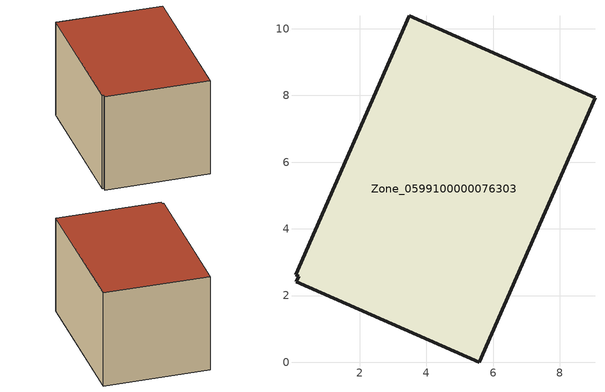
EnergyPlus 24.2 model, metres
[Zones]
Zone_0599100000076303
 floor ground (C_G): 0.17,2.58 0.07,2.62 3.49,10.39 9.06,7.93 5.58,0 0.09,2.42 z0
 wall outside (C_F): 5.58,0 9.06,7.93 3.49,10.39 0.07,2.62 0.17,2.58 0.09,2.42 5.58,0 z0:5.83
 roof outside (C_R): 0.17,2.58 0.09,2.42 5.58,0 9.06,7.93 3.49,10.39 0.07,2.62 z5.83
[BUILDING]
Pand.0599100000076303: North Axis=0; Terrain=City; Loads Convergence Tolerance Value=0.04; Temperature Convergence Tolerance Value=0.4; Solar Distribution=FullExterior; Maximum Number of Warmup Days=25; Minimum Number of Warmup Days=1
[Site:Location]
Rotterdam.The.Hague.AP_ZH_NLD Design_Conditions: Latitude=51.96; Longitude=4.45; Time Zone=1; Elevation=-4.5
[SITE:GROUNDTEMPERATURE:BUILDINGSURFACE]
18, 18, 18, 18, 18, 18, 18, 18, 18, 18, 18, 18
[MATERIAL] Thermal Absorptance=0.9; Solar Absorptance=0.7; Visible Absorptance=0.7
Name | Roughness | Thickness | Conductivity | Density | Specific Heat
G.TI.1946-1964 | MediumSmooth | 0.15 | 1 | 540 | 1210
F.TI.1946-1964 | Rough | 0.3 | 0.857143 | 1920 | 840
R.TI.1946-1964 | MediumRough | 0.2 | 0.277778 | 1500 | 1000
[CONSTRUCTION]
C_G: G.TI.1946-1964
C_F: F.TI.1946-1964
C_R: R.TI.1946-1964
[ZONE]
Zone_0599100000076303: Type=1; Multiplier=1; Ceiling Height=Autocalculate; Volume=Autocalculate; Floor Area=autocalculate; Part of Total Floor Area=Yes
[ZONEINFILTRATION:DESIGNFLOWRATE]
Infil_Zone_0599100000076303: Zone or ZoneList or Space or SpaceList=Zone_0599100000076303; Schedule=AlwaysOn; Design Flow Rate Calculation Method=Flow/Area; Flow Rate per Floor Area=0.003; Constant Term Coefficient=1; Temperature Term Coefficient=0; Velocity Term Coefficient=0; Velocity Squared Term Coefficient=0
[HVACTEMPLATE:ZONE:IDEALLOADSAIRSYSTEM]
Zone_0599100000076303: Maximum Heating Supply Air Temperature=50; Minimum Cooling Supply Air Temperature=13; Maximum Heating Supply Air Humidity Ratio=0.0156; Minimum Cooling Supply Air Humidity Ratio=0.0077; Heating Limit=NoLimit; Cooling Limit=NoLimit; Dehumidification Control Type=ConstantSensibleHeatRatio; Cooling Sensible Heat Ratio=0.7; Dehumidification Setpoint=60; Humidification Control Type=None; Humidification Setpoint=30; Outdoor Air Method=None; Outdoor Air Flow Rate per Person=0.00944; Outdoor Air Flow Rate per Zone Floor Area=0; Outdoor Air Flow Rate per Zone=0; Demand Controlled Ventilation Type=None; Outdoor Air Economizer Type=NoEconomizer; Heat Recovery Type=None; Sensible Heat Recovery Effectiveness=0.7; Latent Heat Recovery Effectiveness=0.65
[ZONECONTROL:THERMOSTAT]
ThermostatControl_Zone_0599100000076303: Zone or ZoneList=Zone_0599100000076303; Control Type Schedule=DualSetpointControlType; Control 1=Thermostat_Zone_0599100000076303; Temperature Difference Between Cutout And Setpoint=0
[THERMOSTATSETPOINT:DUALSETPOINT]
Thermostat_Zone_0599100000076303: Heating Setpoint Temperature Schedule=HeatingSetpoint_Zone_0599100000076303; Cooling Setpoint Temperature Schedule=CoolingSetpoint_Zone_0599100000076303
[SCHEDULE:COMPACT]
HeatingSetpoint_Zone_0599100000076303: Through: 12/31, For: AllDays, Until: 24:00, 21
CoolingSetpoint_Zone_0599100000076303: Through: 12/31, For: AllDays, Until: 24:00, 24
DualSetpointControlType: Through: 12/31, For: AllDays, Until: 24:00, 4
AlwaysOn: Through: 12/31, For: AllDays, Until: 24:00, 1
